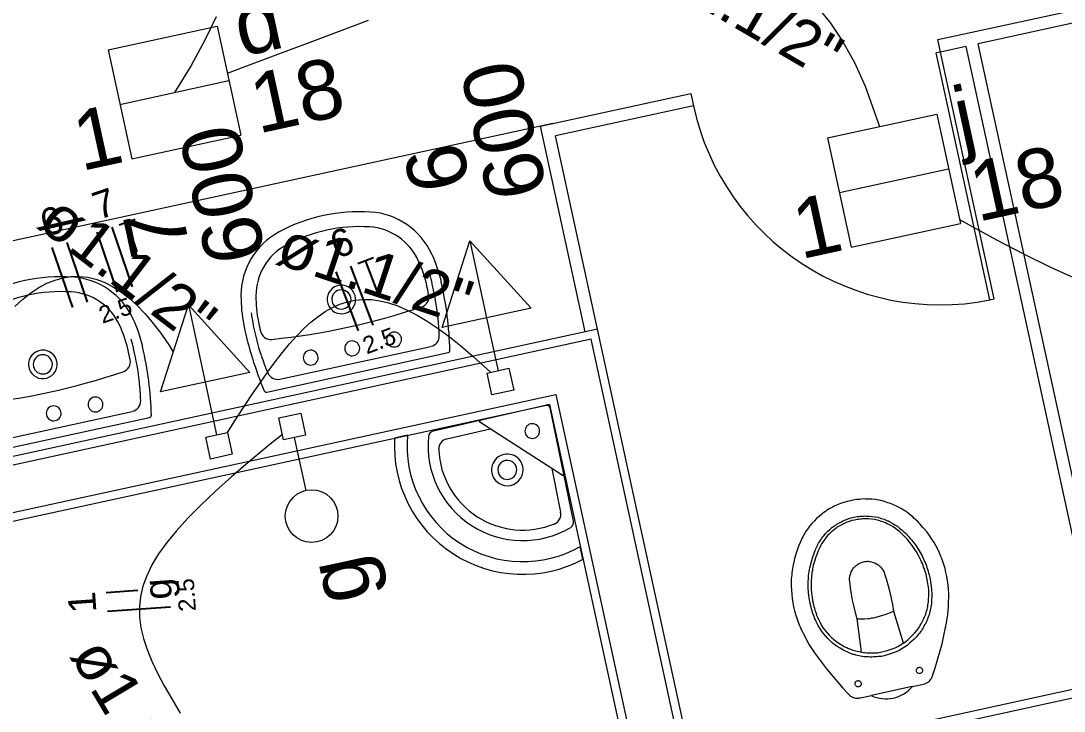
# Model space of a CAD drawing. Header units: millimetres. Extents: x -395 to 1008, y 9 to 692.
# Drawn here: x -34.856 to -32.379, y 51.595 to 53.233 of the extents above; entities that cross this region are included whole.
import ezdxf

# ---------------------------------------------------------------- set-up
doc = ezdxf.new("R2010")
doc.units = ezdxf.units.MM
doc.header["$LTSCALE"] = 0.1
doc.header["$MEASUREMENT"] = 0
for name, color, linetype, lineweight in [('.10 ultra fina', 240, 'Continuous', 5), ('.15', 150, 'Continuous', 15), ('.20', 130, 'Continuous', 5), ('.25', 70, 'Continuous', 5), ('.30', 50, 'Continuous', 5), ('.40 Interno parede', 27, 'Continuous', 5)]:
    doc.layers.add(name, color=color, linetype=linetype, lineweight=lineweight)
doc.styles.add('Arial', font='arial.ttf')

# ---------------------------------------------------------------- blocks, each defined once
blk = doc.blocks.new('eeetet')
at = {"layer": '.10 ultra fina', "color": 240, "lineweight": 5}
for p, q in [((660.5207, 113.2748), (660.9116, 113.3597)), ((660.918, 113.3304), (660.617, 113.265)), ((660.5271, 113.2454), (660.5207, 113.2748)), ((660.5877, 113.2586), (660.5271, 113.2454)), ((660.5877, 113.2586), (660.916, 111.7489)), ((660.9453, 111.7553), (660.617, 113.265)), ((660.5271, 113.2454), (660.5173, 113.2433)), ((660.6447, 112.6575), (660.5173, 113.2433)), ((660.6545, 112.6596), (660.5271, 113.2454)), ((659.5778, 113.0697), (659.9344, 113.1473)), ((659.9344, 113.1473), (659.9408, 113.118)), ((659.9408, 113.118), (659.6134, 113.0468)), ((659.6071, 113.0761), (657.1641, 112.5449)), ((659.684, 112.5811), (659.5778, 113.0697)), ((659.7133, 112.5875), (659.6134, 113.0468)), ((660.6447, 112.6575), (660.6545, 112.6596)), ((659.7133, 112.5875), (657.2215, 112.0457)), ((659.9417, 111.5371), (659.7133, 112.5875)), ((659.698, 112.5637), (657.2453, 112.0304)), ((659.9264, 111.5133), (659.698, 112.5637)), ((658.9588, 112.469), (659.3174, 112.547)), ((658.9275, 112.4386), (659.3584, 112.5323)), ((657.9136, 112.0631), (659.6139, 112.4329)), ((659.6139, 112.4329), (660.0473, 110.4394)), ((657.9374, 112.0479), (659.5986, 112.4091)), ((658.2498, 112.3148), (658.6084, 112.3928)), ((659.5986, 112.4091), (659.3232, 112.3461)), ((659.5986, 112.4091), (660.0236, 110.4547)), ((659.6557, 112.1324), (659.5986, 112.4091)), ((658.2186, 112.2845), (658.6495, 112.3782)), ((659.6289, 112.2417), (659.4338, 112.3671)), ((659.3554, 112.3275), (659.4581, 112.3514)), ((659.262, 112.3359), (659.2312, 112.3292)), ((659.6045, 112.2573), (659.6254, 112.1539)), ((662.9221, 112.1851), (659.9417, 111.5371)), ((660.2748, 112.1677), (660.2717, 112.1655)), ((660.2823, 112.1709), (660.2748, 112.1677)), ((660.2903, 112.1742), (660.2823, 112.1709)), ((660.2979, 112.1768), (660.2903, 112.1742)), ((660.3056, 112.179), (660.2979, 112.1768)), ((660.3134, 112.1807), (660.3056, 112.179)), ((660.3159, 112.1813), (660.3134, 112.1807)), ((660.3198, 112.1821), (660.3159, 112.1813)), ((660.3237, 112.183), (660.3198, 112.1821)), ((660.3277, 112.1833), (660.3237, 112.183)), ((660.3317, 112.1837), (660.3277, 112.1833)), ((660.3357, 112.184), (660.3317, 112.1837)), ((660.3402, 112.1845), (660.3357, 112.184)), ((660.3443, 112.1849), (660.3402, 112.1845)), ((660.3484, 112.1847), (660.3443, 112.1849)), ((660.3566, 112.1845), (660.3484, 112.1847)), ((660.3644, 112.1841), (660.3566, 112.1845)), ((660.3727, 112.1834), (660.3644, 112.1841)), ((660.3807, 112.1821), (660.3727, 112.1834)), ((660.3888, 112.1802), (660.3807, 112.1821)), ((660.3909, 112.1797), (660.3888, 112.1802)), ((660.3948, 112.1785), (660.3909, 112.1797)), ((660.3986, 112.1773), (660.3948, 112.1785)), ((660.4025, 112.176), (660.3986, 112.1773)), ((660.4063, 112.1748), (660.4025, 112.176)), ((660.4102, 112.1736), (660.4063, 112.1748)), ((660.4141, 112.1719), (660.4102, 112.1736)), ((660.4176, 112.1701), (660.4141, 112.1719)), ((660.4215, 112.1684), (660.4176, 112.1701)), ((660.4289, 112.1649), (660.4215, 112.1684)), ((662.9263, 112.1656), (659.9264, 111.5133)), ((660.2391, 112.1436), (660.2331, 112.1382)), ((660.2456, 112.1491), (660.2391, 112.1436)), ((660.2474, 112.1505), (660.2456, 112.1491)), ((660.2505, 112.1527), (660.2474, 112.1505)), ((660.254, 112.155), (660.2505, 112.1527)), ((660.2571, 112.1572), (660.254, 112.155)), ((660.2607, 112.1596), (660.2571, 112.1572)), ((660.2643, 112.1619), (660.2607, 112.1596)), ((660.268, 112.1637), (660.2643, 112.1619)), ((660.2717, 112.1655), (660.268, 112.1637)), ((660.3151, 112.1402), (660.3219, 112.1416)), ((660.3219, 112.1416), (660.3224, 112.1418)), ((660.3224, 112.1418), (660.3263, 112.1426)), ((660.3263, 112.1426), (660.3298, 112.1433)), ((660.3298, 112.1433), (660.3333, 112.1436)), ((660.3333, 112.1436), (660.3368, 112.1439)), ((660.3368, 112.1439), (660.3403, 112.1441)), ((660.3403, 112.1441), (660.3439, 112.1444)), ((660.3439, 112.1444), (660.3474, 112.1446)), ((660.3474, 112.1446), (660.351, 112.1444)), ((660.351, 112.1444), (660.3582, 112.1444)), ((660.3582, 112.1444), (660.3651, 112.1433)), ((660.3651, 112.1433), (660.3724, 112.1424)), ((660.3724, 112.1424), (660.3793, 112.1413)), ((660.3793, 112.1413), (660.3799, 112.1409)), ((660.3799, 112.1409), (660.3832, 112.1401)), ((660.436, 112.1608), (660.4289, 112.1649)), ((660.4425, 112.1566), (660.436, 112.1608)), ((660.4496, 112.152), (660.4425, 112.1566)), ((660.4559, 112.1467), (660.4496, 112.152)), ((660.4615, 112.1423), (660.4559, 112.1467)), ((660.4648, 112.1389), (660.4615, 112.1423)), ((660.2143, 112.1167), (660.2119, 112.1136)), ((660.2166, 112.1203), (660.2143, 112.1167)), ((660.2219, 112.1265), (660.2166, 112.1203)), ((660.2277, 112.1324), (660.2219, 112.1265)), ((660.2331, 112.1382), (660.2277, 112.1324)), ((660.2648, 112.1128), (660.2704, 112.1176)), ((660.2704, 112.1176), (660.2708, 112.1177)), ((660.2708, 112.1177), (660.2735, 112.1198)), ((660.2735, 112.1198), (660.2766, 112.1221)), ((660.2766, 112.1221), (660.2798, 112.1238)), ((660.2821, 112.1176), (660.2795, 112.1155)), ((660.2798, 112.1238), (660.2824, 112.1259)), ((660.2853, 112.1194), (660.2821, 112.1176)), ((660.2824, 112.1259), (660.2856, 112.1276)), ((660.2881, 112.121), (660.2853, 112.1194)), ((660.2856, 112.1276), (660.2888, 112.1293)), ((660.2913, 112.1227), (660.2881, 112.121)), ((660.2888, 112.1293), (660.292, 112.131)), ((660.2945, 112.1244), (660.2913, 112.1227)), ((660.292, 112.131), (660.2952, 112.1328)), ((660.2972, 112.126), (660.2945, 112.1244)), ((660.2952, 112.1328), (660.3018, 112.1352)), ((660.3037, 112.129), (660.2972, 112.126)), ((660.3018, 112.1352), (660.3085, 112.1377)), ((660.3103, 112.1314), (660.3037, 112.129)), ((660.3085, 112.1377), (660.3151, 112.1402)), ((660.3171, 112.1334), (660.3103, 112.1314)), ((660.3234, 112.1348), (660.3171, 112.1334)), ((660.3293, 112.1361), (660.3234, 112.1348)), ((660.3328, 112.1363), (660.3293, 112.1361)), ((660.3362, 112.1371), (660.3328, 112.1363)), ((660.3398, 112.1373), (660.3362, 112.1371)), ((660.3433, 112.1376), (660.3398, 112.1373)), ((660.3468, 112.1378), (660.3433, 112.1376)), ((660.35, 112.1375), (660.3468, 112.1378)), ((660.3571, 112.1375), (660.35, 112.1375)), ((660.3639, 112.137), (660.3571, 112.1375)), ((660.3708, 112.1359), (660.3639, 112.137)), ((660.3778, 112.1343), (660.3708, 112.1359)), ((660.3832, 112.133), (660.3778, 112.1343)), ((660.3832, 112.1401), (660.3865, 112.1388)), ((660.3865, 112.1316), (660.3832, 112.133)), ((660.3865, 112.1388), (660.3903, 112.1381)), ((660.3898, 112.1308), (660.3865, 112.1316)), ((660.3931, 112.1295), (660.3898, 112.1308)), ((660.3903, 112.1381), (660.3936, 112.1368)), ((660.3965, 112.1282), (660.3931, 112.1295)), ((660.3936, 112.1368), (660.397, 112.1354)), ((660.3994, 112.1268), (660.3965, 112.1282)), ((660.397, 112.1354), (660.3998, 112.134)), ((660.4027, 112.1254), (660.3994, 112.1268)), ((660.3998, 112.134), (660.4032, 112.1327)), ((660.4091, 112.1222), (660.4027, 112.1254)), ((660.4032, 112.1327), (660.4067, 112.1309)), ((660.4067, 112.1309), (660.413, 112.1277)), ((660.415, 112.1184), (660.4091, 112.1222)), ((660.413, 112.1277), (660.4189, 112.1238)), ((660.4205, 112.1145), (660.415, 112.1184)), ((660.4189, 112.1238), (660.4249, 112.12)), ((660.4249, 112.12), (660.4304, 112.1156)), ((660.4686, 112.1357), (660.4648, 112.1389)), ((660.4724, 112.1319), (660.4686, 112.1357)), ((660.4757, 112.1285), (660.4724, 112.1319)), ((660.4791, 112.1247), (660.4757, 112.1285)), ((660.4824, 112.1213), (660.4791, 112.1247)), ((660.4858, 112.1174), (660.4824, 112.1213)), ((660.4892, 112.1136), (660.4858, 112.1174)), ((660.1991, 112.0924), (660.1984, 112.0907)), ((660.2013, 112.0965), (660.1991, 112.0924)), ((660.2031, 112.0999), (660.2013, 112.0965)), ((660.2054, 112.1035), (660.2031, 112.0999)), ((660.2072, 112.107), (660.2054, 112.1035)), ((660.2096, 112.1101), (660.2072, 112.107)), ((660.2119, 112.1136), (660.2096, 112.1101)), ((660.2439, 112.0889), (660.2458, 112.0918)), ((660.2458, 112.0918), (660.2477, 112.0948)), ((660.2477, 112.0948), (660.2502, 112.0974)), ((660.2502, 112.0974), (660.2546, 112.103)), ((660.2549, 112.0923), (660.2529, 112.0898)), ((660.2546, 112.103), (660.2596, 112.1081)), ((660.2593, 112.0978), (660.2549, 112.0923)), ((660.2643, 112.103), (660.2593, 112.0978)), ((660.2596, 112.1081), (660.2648, 112.1128)), ((660.2694, 112.1077), (660.2643, 112.103)), ((660.2747, 112.1119), (660.2694, 112.1077)), ((660.2795, 112.1155), (660.2747, 112.1119)), ((660.426, 112.11), (660.4205, 112.1145)), ((660.4297, 112.1073), (660.426, 112.11)), ((660.4329, 112.1044), (660.4297, 112.1073)), ((660.4304, 112.1156), (660.4329, 112.1136)), ((660.4329, 112.1136), (660.4361, 112.1107)), ((660.4361, 112.1015), (660.4329, 112.1044)), ((660.4361, 112.1107), (660.4393, 112.1078)), ((660.4394, 112.0981), (660.4361, 112.1015)), ((660.4393, 112.1078), (660.4431, 112.1045)), ((660.4426, 112.0952), (660.4394, 112.0981)), ((660.4458, 112.0918), (660.4426, 112.0952)), ((660.4431, 112.1045), (660.4464, 112.1012)), ((660.4487, 112.0884), (660.4458, 112.0918)), ((660.4464, 112.1012), (660.4491, 112.0982)), ((660.4491, 112.0982), (660.4524, 112.0948)), ((660.4524, 112.0948), (660.4557, 112.0914)), ((660.4557, 112.0914), (660.4585, 112.0879)), ((660.4954, 112.1062), (660.4892, 112.1136)), ((660.5014, 112.0978), (660.4954, 112.1062)), ((660.5067, 112.0897), (660.5014, 112.0978)), ((659.6785, 112.0416), (659.6718, 112.0724)), ((660.1901, 112.0726), (660.187, 112.0632)), ((660.1943, 112.0817), (660.1901, 112.0726)), ((660.1984, 112.0907), (660.1943, 112.0817)), ((660.2306, 112.065), (660.2345, 112.073)), ((660.2345, 112.073), (660.2349, 112.0736)), ((660.2349, 112.0736), (660.2363, 112.0765)), ((660.2363, 112.0765), (660.2381, 112.0799)), ((660.2409, 112.0698), (660.237, 112.0618)), ((660.2381, 112.0799), (660.24, 112.0829)), ((660.24, 112.0829), (660.242, 112.0859)), ((660.2432, 112.0754), (660.2409, 112.0698)), ((660.242, 112.0859), (660.2439, 112.0889)), ((660.2451, 112.0784), (660.2432, 112.0754)), ((660.247, 112.0814), (660.2451, 112.0784)), ((660.2489, 112.0843), (660.247, 112.0814)), ((660.251, 112.0868), (660.2489, 112.0843)), ((660.2529, 112.0898), (660.251, 112.0868)), ((660.4547, 112.0815), (660.4487, 112.0884)), ((660.4599, 112.0744), (660.4547, 112.0815)), ((660.4585, 112.0879), (660.4641, 112.081)), ((660.465, 112.0673), (660.4599, 112.0744)), ((660.4641, 112.081), (660.4693, 112.0734)), ((660.4702, 112.0598), (660.465, 112.0673)), ((660.4693, 112.0734), (660.4745, 112.0658)), ((660.5121, 112.0812), (660.5067, 112.0897)), ((660.5171, 112.0725), (660.5121, 112.0812)), ((660.5215, 112.0638), (660.5171, 112.0725)), ((660.181, 112.044), (660.1789, 112.0348)), ((660.1839, 112.0538), (660.181, 112.044)), ((660.187, 112.0632), (660.1839, 112.0538)), ((660.2215, 112.039), (660.2242, 112.0477)), ((660.2242, 112.0477), (660.2273, 112.0566)), ((660.2273, 112.0566), (660.2306, 112.065)), ((660.2304, 112.045), (660.2281, 112.0368)), ((660.2337, 112.0534), (660.2304, 112.045)), ((660.237, 112.0618), (660.2337, 112.0534)), ((660.4745, 112.052), (660.4702, 112.0598)), ((660.4745, 112.0658), (660.4793, 112.0582)), ((660.4787, 112.0442), (660.4745, 112.052)), ((660.4806, 112.04), (660.4787, 112.0442)), ((660.4793, 112.0582), (660.4836, 112.0499)), ((660.4836, 112.0499), (660.4874, 112.042)), ((660.4874, 112.042), (660.4885, 112.0392)), ((660.5255, 112.0549), (660.5215, 112.0638)), ((660.5285, 112.0484), (660.5255, 112.0549)), ((660.5305, 112.0437), (660.5285, 112.0484)), ((660.5321, 112.0389), (660.5305, 112.0437)), ((660.176, 112.0199), (660.1755, 112.0151)), ((660.177, 112.0247), (660.176, 112.0199)), ((660.1789, 112.0348), (660.177, 112.0247)), ((660.216, 112.0168), (660.217, 112.0216)), ((660.217, 112.0216), (660.2193, 112.0303)), ((660.2193, 112.0303), (660.2215, 112.039)), ((660.2238, 112.019), (660.2231, 112.0148)), ((660.2254, 112.028), (660.2238, 112.019)), ((660.2281, 112.0368), (660.2254, 112.028)), ((660.3176, 112.0158), (660.3195, 112.0188)), ((660.3195, 112.0188), (660.321, 112.0212)), ((660.321, 112.0212), (660.3223, 112.0225)), ((660.3223, 112.0225), (660.324, 112.0239)), ((660.324, 112.0239), (660.3251, 112.0257)), ((660.3251, 112.0257), (660.3269, 112.0271)), ((660.3269, 112.0271), (660.3287, 112.028)), ((660.3287, 112.028), (660.33, 112.0293)), ((660.33, 112.0293), (660.3336, 112.0316)), ((660.3336, 112.0316), (660.3373, 112.0334)), ((660.3373, 112.0334), (660.3411, 112.0348)), ((660.3411, 112.0348), (660.345, 112.0356)), ((660.345, 112.0356), (660.3474, 112.0362)), ((660.3474, 112.0362), (660.3499, 112.0367)), ((660.3499, 112.0367), (660.3519, 112.0366)), ((660.3519, 112.0366), (660.3539, 112.037)), ((660.3539, 112.037), (660.356, 112.037)), ((660.356, 112.037), (660.3581, 112.0364)), ((660.3581, 112.0364), (660.3602, 112.0364)), ((660.3602, 112.0364), (660.3639, 112.0356)), ((660.3639, 112.0356), (660.3678, 112.0344)), ((660.3678, 112.0344), (660.3716, 112.0332)), ((660.3716, 112.0332), (660.3752, 112.0309)), ((660.3752, 112.0309), (660.3774, 112.0299)), ((660.3774, 112.0299), (660.3792, 112.0287)), ((660.3792, 112.0287), (660.381, 112.0276)), ((660.381, 112.0276), (660.3824, 112.0259)), ((660.3824, 112.0259), (660.3837, 112.0246)), ((660.3837, 112.0246), (660.3855, 112.0235)), ((660.3855, 112.0235), (660.3869, 112.0217)), ((660.3869, 112.0217), (660.3892, 112.0181)), ((660.3892, 112.0181), (660.3914, 112.015)), ((660.4826, 112.0359), (660.4806, 112.04)), ((660.4845, 112.0317), (660.4826, 112.0359)), ((660.486, 112.0274), (660.4845, 112.0317)), ((660.4874, 112.0231), (660.486, 112.0274)), ((660.4893, 112.0189), (660.4874, 112.0231)), ((660.4885, 112.0392), (660.4904, 112.035)), ((660.4902, 112.015), (660.4893, 112.0189)), ((660.4904, 112.035), (660.4924, 112.0308)), ((660.4924, 112.0308), (660.4938, 112.0265)), ((660.4938, 112.0265), (660.4953, 112.0222)), ((660.4953, 112.0222), (660.4967, 112.018)), ((660.4967, 112.018), (660.4982, 112.0137)), ((660.5336, 112.0342), (660.5321, 112.0389)), ((660.5352, 112.0294), (660.5336, 112.0342)), ((660.5367, 112.0246), (660.5352, 112.0294)), ((660.5383, 112.0198), (660.5367, 112.0246)), ((660.5393, 112.0149), (660.5383, 112.0198)), ((660.1737, 111.9999), (660.1732, 111.9952)), ((660.1732, 111.9952), (660.1732, 111.9901)), ((660.1741, 112.0051), (660.1737, 111.9999)), ((660.1746, 112.0098), (660.1741, 112.0051)), ((660.1755, 112.0151), (660.1746, 112.0098)), ((660.2133, 111.9896), (660.2138, 111.9943)), ((660.2138, 111.9989), (660.2143, 112.0036)), ((660.2138, 111.9943), (660.2138, 111.9989)), ((660.2143, 112.0036), (660.2149, 112.0079)), ((660.2149, 112.0079), (660.2154, 112.0126)), ((660.2154, 112.0126), (660.216, 112.0168)), ((660.2209, 111.9969), (660.2203, 111.9926)), ((660.2203, 111.9926), (660.2203, 111.988)), ((660.2215, 112.0057), (660.2209, 112.0015)), ((660.2209, 112.0015), (660.2209, 111.9969)), ((660.222, 112.0104), (660.2215, 112.0057)), ((660.2231, 112.0148), (660.222, 112.0104)), ((660.3115, 111.992), (660.3116, 111.9941)), ((660.3116, 111.9961), (660.3117, 111.9982)), ((660.3116, 111.9941), (660.3116, 111.9961)), ((660.3117, 111.9982), (660.3122, 112.0004)), ((660.3122, 112.0004), (660.3124, 112.0019)), ((660.3124, 112.0019), (660.313, 112.0041)), ((660.313, 112.0041), (660.3142, 112.0079)), ((660.3142, 112.0079), (660.3154, 112.0118)), ((660.3154, 112.0118), (660.3176, 112.0158)), ((660.3914, 112.015), (660.3933, 112.0113)), ((660.3933, 112.0113), (660.3946, 112.0075)), ((660.3946, 112.0075), (660.3988, 111.9931)), ((660.3988, 111.9931), (660.4029, 111.9786)), ((660.4931, 112.0064), (660.4902, 112.015)), ((660.495, 111.9976), (660.4931, 112.0064)), ((660.4969, 111.9888), (660.495, 111.9976)), ((660.4982, 112.0137), (660.4992, 112.0088)), ((660.4992, 112.0088), (660.5007, 112.0045)), ((660.5007, 112.0045), (660.5026, 111.9957)), ((660.5026, 111.9957), (660.504, 111.9868)), ((660.5404, 112.0101), (660.5393, 112.0149)), ((660.5424, 112.0008), (660.5404, 112.0101)), ((660.544, 111.9909), (660.5424, 112.0008)), ((660.1732, 111.9901), (660.1727, 111.9854)), ((660.1727, 111.9854), (660.1728, 111.9782)), ((660.1728, 111.9782), (660.1734, 111.9681)), ((660.1734, 111.9681), (660.1741, 111.958)), ((660.2132, 111.985), (660.2133, 111.9896)), ((660.2133, 111.9824), (660.2132, 111.985)), ((660.2132, 111.9732), (660.2133, 111.9824)), ((660.2137, 111.9641), (660.2132, 111.9732)), ((660.2203, 111.988), (660.2202, 111.9788)), ((660.2202, 111.9788), (660.2206, 111.9702)), ((660.2206, 111.9702), (660.221, 111.9611)), ((660.312, 111.9896), (660.3115, 111.992)), ((660.3139, 111.9741), (660.312, 111.9896)), ((660.3162, 111.9587), (660.3139, 111.9741)), ((660.4029, 111.9786), (660.4067, 111.9636)), ((660.4983, 111.9799), (660.4969, 111.9888)), ((660.4993, 111.9709), (660.4983, 111.9799)), ((660.4996, 111.9623), (660.4993, 111.9709)), ((660.504, 111.9868), (660.5054, 111.9779)), ((660.5054, 111.9779), (660.5064, 111.9689)), ((660.5064, 111.9689), (660.5068, 111.9598)), ((660.5457, 111.981), (660.544, 111.9909)), ((660.5463, 111.9709), (660.5457, 111.981)), ((660.5469, 111.9613), (660.5463, 111.9709)), ((660.1741, 111.958), (660.1751, 111.9485)), ((660.1751, 111.9485), (660.1767, 111.9387)), ((660.2146, 111.9551), (660.2137, 111.9641)), ((660.2162, 111.9457), (660.2146, 111.9551)), ((660.2181, 111.9369), (660.2162, 111.9457)), ((660.221, 111.9611), (660.2224, 111.9522)), ((660.2224, 111.9522), (660.2238, 111.9433)), ((660.2238, 111.9433), (660.2258, 111.9345)), ((660.3188, 111.9445), (660.3162, 111.9587)), ((660.3221, 111.9293), (660.3188, 111.9445)), ((660.4067, 111.9636), (660.4104, 111.949)), ((660.4104, 111.949), (660.4131, 111.9343)), ((660.4987, 111.9406), (660.4989, 111.9442)), ((660.4989, 111.9442), (660.4992, 111.9479)), ((660.4992, 111.9479), (660.4994, 111.9515)), ((660.4994, 111.9515), (660.4996, 111.9551)), ((660.4996, 111.9551), (660.4996, 111.9623)), ((660.5062, 111.9438), (660.5061, 111.9397)), ((660.5064, 111.9474), (660.5062, 111.9438)), ((660.5068, 111.9506), (660.5064, 111.9474)), ((660.5068, 111.9598), (660.5068, 111.9506)), ((660.5466, 111.9413), (660.5471, 111.9511)), ((660.5471, 111.9511), (660.5469, 111.9613)), ((660.1767, 111.9387), (660.1784, 111.9288)), ((660.1784, 111.9288), (660.181, 111.9191)), ((660.181, 111.9191), (660.1836, 111.9095)), ((660.22, 111.9281), (660.2181, 111.9369)), ((660.2214, 111.9238), (660.22, 111.9281)), ((660.2224, 111.9194), (660.2214, 111.9238)), ((660.2238, 111.9151), (660.2224, 111.9194)), ((660.2258, 111.9345), (660.2267, 111.9301)), ((660.2267, 111.9301), (660.2282, 111.9258)), ((660.2282, 111.9258), (660.2291, 111.9214)), ((660.2291, 111.9214), (660.2305, 111.9176)), ((660.3258, 111.9143), (660.3221, 111.9293)), ((660.4103, 111.9163), (660.414, 111.9181)), ((660.4131, 111.9343), (660.4159, 111.919)), ((660.414, 111.9181), (660.4159, 111.919)), ((660.4159, 111.919), (660.4384, 111.8436)), ((660.4934, 111.9154), (660.4942, 111.9187)), ((660.4942, 111.9187), (660.4955, 111.9225)), ((660.4955, 111.9225), (660.4963, 111.9258)), ((660.4963, 111.9258), (660.497, 111.9295)), ((660.497, 111.9295), (660.4977, 111.9332)), ((660.4977, 111.9332), (660.498, 111.9369)), ((660.498, 111.9369), (660.4987, 111.9406)), ((660.5029, 111.9211), (660.5022, 111.9173)), ((660.5037, 111.9248), (660.5029, 111.9211)), ((660.5044, 111.9285), (660.5037, 111.9248)), ((660.5051, 111.9323), (660.5044, 111.9285)), ((660.5058, 111.936), (660.5051, 111.9323)), ((660.5061, 111.9397), (660.5058, 111.936)), ((660.5447, 111.9102), (660.5458, 111.9217)), ((660.5458, 111.9217), (660.5461, 111.9274)), ((660.5461, 111.9274), (660.5464, 111.9331)), ((660.5464, 111.9331), (660.5466, 111.9413)), ((660.1836, 111.9095), (660.1852, 111.9047)), ((660.1852, 111.9047), (660.1867, 111.8999)), ((660.1867, 111.8999), (660.1883, 111.8951)), ((660.1883, 111.8951), (660.1902, 111.8909)), ((660.2253, 111.9108), (660.2238, 111.9151)), ((660.2272, 111.9067), (660.2253, 111.9108)), ((660.2286, 111.9024), (660.2272, 111.9067)), ((660.2306, 111.8982), (660.2286, 111.9024)), ((660.2305, 111.9176), (660.2319, 111.9133)), ((660.2325, 111.894), (660.2306, 111.8982)), ((660.2319, 111.9133), (660.2333, 111.909)), ((660.2336, 111.8912), (660.2325, 111.894)), ((660.2333, 111.909), (660.2353, 111.9048)), ((660.2353, 111.9048), (660.2383, 111.8978)), ((660.2383, 111.8978), (660.2418, 111.8914)), ((660.3294, 111.9002), (660.3258, 111.9143)), ((660.3294, 111.9002), (660.3381, 111.9001)), ((660.3402, 111.8222), (660.3294, 111.9002)), ((660.3381, 111.9001), (660.3468, 111.9004)), ((660.3468, 111.9004), (660.3553, 111.9012)), ((660.3553, 111.9012), (660.3593, 111.9016)), ((660.3593, 111.9016), (660.3637, 111.9026)), ((660.3637, 111.9026), (660.3677, 111.9029)), ((660.3677, 111.9029), (660.3721, 111.9039)), ((660.3721, 111.9039), (660.3736, 111.9042)), ((660.3736, 111.9042), (660.3823, 111.9066)), ((660.3823, 111.9066), (660.3905, 111.9089)), ((660.3905, 111.9089), (660.3985, 111.9117)), ((660.3985, 111.9117), (660.4024, 111.913)), ((660.4024, 111.913), (660.4065, 111.9149)), ((660.4065, 111.9149), (660.4103, 111.9163)), ((660.4832, 111.8917), (660.4846, 111.8946)), ((660.4846, 111.8946), (660.4865, 111.898)), ((660.4865, 111.898), (660.4878, 111.9014)), ((660.4878, 111.9014), (660.4896, 111.9049)), ((660.4896, 111.9049), (660.4909, 111.9082)), ((660.4909, 111.9082), (660.4922, 111.9116)), ((660.4922, 111.9116), (660.4934, 111.9154)), ((660.4946, 111.8957), (660.4933, 111.8924)), ((660.4963, 111.8997), (660.4946, 111.8957)), ((660.4976, 111.903), (660.4963, 111.8997)), ((660.499, 111.9064), (660.4976, 111.903)), ((660.5002, 111.9102), (660.499, 111.9064)), ((660.5009, 111.914), (660.5002, 111.9102)), ((660.5022, 111.9173), (660.5009, 111.914)), ((660.5417, 111.8911), (660.5434, 111.9022)), ((660.5434, 111.9022), (660.5447, 111.9102)), ((660.1902, 111.8909), (660.1917, 111.8862)), ((660.1917, 111.8862), (660.1938, 111.8815)), ((660.1938, 111.8815), (660.1958, 111.8768)), ((660.1958, 111.8768), (660.1983, 111.8727)), ((660.1983, 111.8727), (660.2012, 111.8662)), ((660.2372, 111.8843), (660.2336, 111.8912)), ((660.2411, 111.878), (660.2372, 111.8843)), ((660.245, 111.8716), (660.2411, 111.878)), ((660.2418, 111.8914), (660.2452, 111.885)), ((660.2495, 111.8654), (660.245, 111.8716)), ((660.2452, 111.885), (660.2491, 111.8787)), ((660.2491, 111.8787), (660.2535, 111.873)), ((660.2535, 111.873), (660.2584, 111.8669)), ((660.4661, 111.867), (660.471, 111.8727)), ((660.471, 111.8727), (660.4734, 111.8758)), ((660.4734, 111.8758), (660.4753, 111.8787)), ((660.4753, 111.8787), (660.4772, 111.8817)), ((660.4772, 111.8817), (660.4795, 111.8853)), ((660.4799, 111.8695), (660.4775, 111.8664)), ((660.4795, 111.8853), (660.4814, 111.8882)), ((660.4822, 111.8731), (660.4799, 111.8695)), ((660.4814, 111.8882), (660.4832, 111.8917)), ((660.4841, 111.876), (660.4822, 111.8731)), ((660.486, 111.879), (660.4841, 111.876)), ((660.4878, 111.8825), (660.486, 111.879)), ((660.4896, 111.8859), (660.4878, 111.8825)), ((660.4915, 111.8889), (660.4896, 111.8859)), ((660.4933, 111.8924), (660.4915, 111.8889)), ((660.5355, 111.8606), (660.5395, 111.8799)), ((660.539, 111.8798), (660.5395, 111.8799)), ((660.5396, 111.8794), (660.539, 111.8798)), ((660.5395, 111.8799), (660.5394, 111.8804)), ((660.5394, 111.8804), (660.54, 111.88)), ((660.5395, 111.8799), (660.5417, 111.8911)), ((660.5401, 111.8795), (660.5396, 111.8794)), ((660.54, 111.88), (660.5401, 111.8795)), ((660.2012, 111.8662), (660.2065, 111.8561)), ((660.2065, 111.8561), (660.2117, 111.846)), ((660.2117, 111.846), (660.2159, 111.8387)), ((660.2543, 111.8598), (660.2495, 111.8654)), ((660.2591, 111.8542), (660.2543, 111.8598)), ((660.2584, 111.8669), (660.2631, 111.8617)), ((660.2644, 111.8487), (660.2591, 111.8542)), ((660.2631, 111.8617), (660.2684, 111.8562)), ((660.27, 111.8438), (660.2644, 111.8487)), ((660.2684, 111.8562), (660.2739, 111.8518)), ((660.2762, 111.839), (660.27, 111.8438)), ((660.2739, 111.8518), (660.2801, 111.847)), ((660.2801, 111.847), (660.2861, 111.8427)), ((660.4386, 111.8426), (660.4448, 111.847)), ((660.4448, 111.847), (660.4506, 111.8513)), ((660.4506, 111.8513), (660.4561, 111.8566)), ((660.4596, 111.8472), (660.454, 111.8424)), ((660.4561, 111.8566), (660.4611, 111.8618)), ((660.4651, 111.8525), (660.4596, 111.8472)), ((660.4611, 111.8618), (660.4661, 111.867)), ((660.4707, 111.8578), (660.4651, 111.8525)), ((660.4755, 111.8639), (660.4707, 111.8578)), ((660.4775, 111.8664), (660.4755, 111.8639)), ((660.531, 111.8412), (660.5355, 111.8606)), ((660.2159, 111.8387), (660.2215, 111.8292)), ((660.2215, 111.8292), (660.2282, 111.8199)), ((660.2282, 111.8199), (660.2327, 111.8132)), ((660.2822, 111.8347), (660.2762, 111.839)), ((660.2888, 111.8305), (660.2822, 111.8347)), ((660.2861, 111.8427), (660.2921, 111.8389)), ((660.2952, 111.8268), (660.2888, 111.8305)), ((660.2921, 111.8389), (660.2985, 111.8352)), ((660.302, 111.8237), (660.2952, 111.8268)), ((660.2985, 111.8352), (660.302, 111.8334)), ((660.302, 111.8334), (660.3053, 111.8321)), ((660.3055, 111.8219), (660.302, 111.8237)), ((660.3053, 111.8321), (660.3088, 111.8302)), ((660.3089, 111.8205), (660.3055, 111.8219)), ((660.3088, 111.8302), (660.3122, 111.8289)), ((660.3123, 111.8187), (660.3089, 111.8205)), ((660.3122, 111.8289), (660.3155, 111.8276)), ((660.3155, 111.8276), (660.3189, 111.8263)), ((660.3189, 111.8263), (660.3226, 111.8256)), ((660.3226, 111.8256), (660.326, 111.8243)), ((660.326, 111.8243), (660.3297, 111.8235)), ((660.3297, 111.8235), (660.3334, 111.8228)), ((660.3334, 111.8228), (660.3367, 111.822)), ((660.3367, 111.822), (660.3404, 111.8213)), ((660.3404, 111.8213), (660.3442, 111.8205)), ((660.3442, 111.8205), (660.3478, 111.8203)), ((660.3478, 111.8203), (660.3514, 111.8201)), ((660.3514, 111.8201), (660.3551, 111.8198)), ((660.3551, 111.8198), (660.3592, 111.8197)), ((660.3592, 111.8197), (660.3628, 111.8195)), ((660.3628, 111.8195), (660.3663, 111.8197)), ((660.3663, 111.8197), (660.37, 111.8195)), ((660.37, 111.8195), (660.374, 111.8199)), ((660.374, 111.8199), (660.3775, 111.8201)), ((660.3775, 111.8201), (660.3809, 111.8209)), ((660.3809, 111.8209), (660.385, 111.8212)), ((660.385, 111.8212), (660.3913, 111.8226)), ((660.3913, 111.8226), (660.3986, 111.8242)), ((660.3986, 111.8242), (660.4058, 111.8268)), ((660.4058, 111.8268), (660.4129, 111.8293)), ((660.415, 111.8196), (660.4084, 111.8171)), ((660.4129, 111.8293), (660.4195, 111.8318)), ((660.4221, 111.8221), (660.415, 111.8196)), ((660.4195, 111.8318), (660.4259, 111.8352)), ((660.429, 111.8257), (660.4221, 111.8221)), ((660.4259, 111.8352), (660.4323, 111.8387)), ((660.4354, 111.8291), (660.429, 111.8257)), ((660.4323, 111.8387), (660.4386, 111.8426)), ((660.4422, 111.8332), (660.4354, 111.8291)), ((660.4479, 111.8375), (660.4422, 111.8332)), ((660.454, 111.8424), (660.4479, 111.8375)), ((660.5204, 111.8031), (660.526, 111.8222)), ((660.526, 111.8222), (660.531, 111.8412)), ((660.2327, 111.8132), (660.2448, 111.7974)), ((660.2448, 111.7974), (660.2569, 111.7816)), ((660.3162, 111.8175), (660.3123, 111.8187)), ((660.3195, 111.8162), (660.3162, 111.8175)), ((660.3233, 111.8155), (660.3195, 111.8162)), ((660.3266, 111.8142), (660.3233, 111.8155)), ((660.3304, 111.8134), (660.3266, 111.8142)), ((660.3341, 111.8127), (660.3304, 111.8134)), ((660.3378, 111.812), (660.3341, 111.8127)), ((660.3416, 111.8113), (660.3378, 111.812)), ((660.3453, 111.8106), (660.3416, 111.8113)), ((660.349, 111.8103), (660.3453, 111.8106)), ((660.3531, 111.8102), (660.349, 111.8103)), ((660.3567, 111.81), (660.3531, 111.8102)), ((660.3603, 111.8097), (660.3567, 111.81)), ((660.364, 111.8095), (660.3603, 111.8097)), ((660.368, 111.8099), (660.364, 111.8095)), ((660.3715, 111.8101), (660.368, 111.8099)), ((660.3756, 111.81), (660.3715, 111.8101)), ((660.3791, 111.8107), (660.3756, 111.81)), ((660.3831, 111.8111), (660.3791, 111.8107)), ((660.3871, 111.8114), (660.3831, 111.8111)), ((660.3905, 111.8122), (660.3871, 111.8114)), ((660.3934, 111.8128), (660.3905, 111.8122)), ((660.4011, 111.815), (660.3934, 111.8128)), ((660.4084, 111.8171), (660.4011, 111.815)), ((660.5148, 111.784), (660.5204, 111.8031)), ((660.2569, 111.7816), (660.2695, 111.7664)), ((660.4699, 111.7788), (660.4703, 111.7794)), ((660.4701, 111.7778), (660.4699, 111.7788)), ((660.4704, 111.7764), (660.4701, 111.7778)), ((660.4703, 111.7794), (660.4706, 111.7805)), ((660.4708, 111.7749), (660.4704, 111.7764)), ((660.4706, 111.7805), (660.471, 111.7811)), ((660.4716, 111.7735), (660.4708, 111.7749)), ((660.471, 111.7811), (660.4712, 111.7822)), ((660.4712, 111.7822), (660.4716, 111.7828)), ((660.4716, 111.7828), (660.4729, 111.784)), ((660.4729, 111.7723), (660.4716, 111.7735)), ((660.4729, 111.784), (660.4742, 111.7849)), ((660.4735, 111.7719), (660.4729, 111.7723)), ((660.4746, 111.7711), (660.4735, 111.7719)), ((660.4742, 111.7849), (660.4762, 111.7853)), ((660.4751, 111.7712), (660.4746, 111.7711)), ((660.4762, 111.771), (660.4751, 111.7712)), ((660.4762, 111.7853), (660.4772, 111.7855)), ((660.4768, 111.7706), (660.4762, 111.771)), ((660.4778, 111.7708), (660.4768, 111.7706)), ((660.4772, 111.7855), (660.4781, 111.7857)), ((660.4794, 111.7706), (660.4778, 111.7708)), ((660.4781, 111.7857), (660.4792, 111.7854)), ((660.4792, 111.7854), (660.4798, 111.785)), ((660.4807, 111.7714), (660.4794, 111.7706)), ((660.4798, 111.785), (660.4809, 111.7848)), ((660.4821, 111.7722), (660.4807, 111.7714)), ((660.4809, 111.7848), (660.4815, 111.7844)), ((660.4815, 111.7844), (660.4821, 111.784)), ((660.4821, 111.784), (660.4834, 111.7828)), ((660.4833, 111.7735), (660.4821, 111.7722)), ((660.4837, 111.7741), (660.4833, 111.7735)), ((660.4834, 111.7828), (660.4842, 111.7814)), ((660.4841, 111.7747), (660.4837, 111.7741)), ((660.4844, 111.7758), (660.4841, 111.7747)), ((660.4842, 111.7814), (660.4851, 111.7795)), ((660.4848, 111.7764), (660.4844, 111.7758)), ((660.4851, 111.7795), (660.4848, 111.7785)), ((660.4848, 111.7785), (660.485, 111.7775)), ((660.485, 111.7775), (660.4848, 111.7764)), ((660.5087, 111.7652), (660.5148, 111.784)), ((660.2695, 111.7664), (660.2826, 111.7509)), ((660.2826, 111.7509), (660.2955, 111.7363)), ((660.3243, 111.7471), (660.3247, 111.7477)), ((660.3245, 111.7462), (660.3243, 111.7471)), ((660.3244, 111.7446), (660.3245, 111.7462)), ((660.3252, 111.7432), (660.3244, 111.7446)), ((660.3245, 111.7487), (660.3249, 111.7493)), ((660.3247, 111.7477), (660.3245, 111.7487)), ((660.3249, 111.7493), (660.3251, 111.7504)), ((660.3251, 111.7504), (660.326, 111.7511)), ((660.326, 111.7511), (660.3273, 111.7524)), ((660.3273, 111.7524), (660.3286, 111.7532)), ((660.3286, 111.7532), (660.3301, 111.7535)), ((660.3301, 111.7535), (660.3316, 111.7538)), ((660.3316, 111.7538), (660.3325, 111.754)), ((660.3325, 111.754), (660.3331, 111.7537)), ((660.3331, 111.7537), (660.3342, 111.7534)), ((660.3342, 111.7534), (660.3348, 111.753)), ((660.3348, 111.753), (660.3359, 111.7527)), ((660.3359, 111.7527), (660.3365, 111.7523)), ((660.3365, 111.7523), (660.3378, 111.7511)), ((660.3378, 111.7511), (660.3386, 111.7497)), ((660.3386, 111.7497), (660.339, 111.7478)), ((660.3392, 111.7447), (660.3388, 111.7441)), ((660.3392, 111.7468), (660.3389, 111.7457)), ((660.3389, 111.7457), (660.3392, 111.7447)), ((660.339, 111.7478), (660.3392, 111.7468)), ((660.4605, 111.7399), (660.4868, 111.7456)), ((660.4868, 111.7456), (660.4903, 111.7464)), ((660.4903, 111.7464), (660.4931, 111.7475)), ((660.4931, 111.7475), (660.4949, 111.7484)), ((660.4949, 111.7484), (660.4963, 111.7492)), ((660.4963, 111.7492), (660.4977, 111.75)), ((660.4977, 111.75), (660.4989, 111.7513)), ((660.4989, 111.7513), (660.5003, 111.7521)), ((660.5003, 111.7521), (660.5028, 111.7547)), ((660.5028, 111.7547), (660.5048, 111.7572)), ((660.5048, 111.7572), (660.5059, 111.759)), ((660.5059, 111.759), (660.5067, 111.7602)), ((660.5067, 111.7602), (660.5074, 111.7619)), ((660.5074, 111.7619), (660.508, 111.7636)), ((660.508, 111.7636), (660.5087, 111.7652)), ((660.2955, 111.7363), (660.3088, 111.7218)), ((660.3088, 111.7218), (660.3114, 111.7193)), ((660.326, 111.7419), (660.3252, 111.7432)), ((660.3273, 111.7406), (660.326, 111.7419)), ((660.3279, 111.7402), (660.3273, 111.7406)), ((660.3286, 111.7394), (660.3279, 111.7402)), ((660.3295, 111.7396), (660.3286, 111.7394)), ((660.3301, 111.7392), (660.3295, 111.7396)), ((660.3312, 111.7389), (660.3301, 111.7392)), ((660.3317, 111.739), (660.3312, 111.7389)), ((660.3333, 111.7389), (660.3317, 111.739)), ((660.3351, 111.7398), (660.3333, 111.7389)), ((660.3365, 111.7406), (660.3351, 111.7398)), ((660.3377, 111.7419), (660.3365, 111.7406)), ((660.3381, 111.7425), (660.3377, 111.7419)), ((660.3385, 111.7431), (660.3381, 111.7425)), ((660.3388, 111.7441), (660.3385, 111.7431)), ((660.4605, 111.7399), (660.3632, 111.7188)), ((660.3114, 111.7193), (660.3139, 111.7173)), ((660.3139, 111.7173), (660.3157, 111.7161)), ((660.3157, 111.7161), (660.3169, 111.7153)), ((660.3169, 111.7153), (660.3186, 111.7147)), ((660.3186, 111.7147), (660.3203, 111.714)), ((660.3203, 111.714), (660.3219, 111.7134)), ((660.3219, 111.7134), (660.3252, 111.7125)), ((660.3252, 111.7125), (660.3283, 111.7122)), ((660.3283, 111.7122), (660.3304, 111.7121)), ((660.3304, 111.7121), (660.332, 111.712)), ((660.332, 111.712), (660.3334, 111.7123)), ((660.3334, 111.7123), (660.3354, 111.7127)), ((660.3354, 111.7127), (660.3368, 111.713)), ((660.3368, 111.713), (660.3632, 111.7188))]:
    blk.add_line(p, q, dxfattribs=at)
for centre, radius, start, end in [((660.5271, 113.2454), 0.6, 192.2675, 281.3125), ((659.1482, 112.4616), 0.4049, 86.3703, 118.1648), ((659.1631, 112.694), 0.1721, 24.5843, 86.3703), ((659.0385, 112.6669), 0.1721, 118.1648, 179.9507), ((659.1482, 112.4616), 0.3695, 86.3703, 118.1648), ((659.1631, 112.694), 0.1367, 24.5843, 86.3702), ((659.0385, 112.6669), 0.1367, 118.1648, 179.9507), ((658.9975, 112.6181), 0.3543, 13.389, 24.5842), ((658.9975, 112.6181), 0.3189, 13.3891, 24.5844), ((658.4392, 112.3074), 0.4049, 86.3703, 118.1648), ((658.4542, 112.5399), 0.1721, 24.5843, 86.3703), ((658.9975, 112.6181), 0.3323, 13.3892, 17.5601), ((659.1049, 112.6583), 0.0339, 16.6668, 16.5961), ((658.9012, 112.5926), 0.418, 10.6511, 13.7488), ((658.6525, 112.5359), 0.6866, 6.7855, 13.3889), ((658.5358, 112.5152), 0.827, 1.5365, 12.918), ((658.4392, 112.3074), 0.3695, 86.3703, 118.1648), ((658.4542, 112.5399), 0.1367, 24.5843, 86.3702), ((659.2207, 112.6667), 0.3543, 179.9512, 191.1465), ((659.2207, 112.6667), 0.3189, 179.9507, 191.1459), ((659.1049, 112.6583), 0.0228, 102.2675, 282.2675), ((659.1049, 112.6583), 0.0228, 282.2675, 102.2675), ((659.2877, 112.6648), 0.0253, 288.7224, 11.0349), ((658.7756, 114.175), 1.6197, 275.8127, 288.7224), ((659.2207, 112.6667), 0.3323, 186.9749, 191.1458), ((658.6524, 112.5482), 0.6853, 2.0505, 5.7628), ((658.2885, 112.464), 0.3189, 13.3891, 24.5844), ((658.2885, 112.464), 0.3543, 13.389, 24.5842), ((659.682, 112.7644), 0.826, 191.6177, 203.0134), ((659.5681, 112.735), 0.6866, 191.146, 197.7494), ((659.3184, 112.6833), 0.418, 190.7865, 193.8843), ((658.2885, 112.464), 0.3323, 13.3892, 17.5601), ((658.9373, 112.5887), 0.0253, 193.5001, 275.8126), ((659.2299, 112.5632), 0.0177, 102.2675, 282.2675), ((659.2299, 112.5632), 0.0177, 282.2675, 102.2675), ((659.312, 112.5719), 0.0253, 282.268, 2.0509), ((658.3959, 112.5042), 0.0339, 16.6668, 16.5961), ((658.1923, 112.4384), 0.418, 10.6511, 13.7488), ((657.9436, 112.3818), 0.6866, 6.7855, 13.3889), ((657.8269, 112.361), 0.827, 1.5365, 12.918), ((659.032, 112.5202), 0.0177, 102.2675, 282.2675), ((659.032, 112.5202), 0.0177, 282.2675, 102.2675), ((659.1306, 112.5422), 0.0177, 102.2675, 282.2675), ((659.1306, 112.5422), 0.0177, 282.2675, 102.2675), ((659.3574, 112.5372), 0.00506, 282.2704, 1.5394), ((658.3959, 112.5042), 0.0228, 102.2675, 282.2675), ((658.3959, 112.5042), 0.0228, 282.2675, 102.2675), ((658.5787, 112.5107), 0.0253, 288.7224, 11.0349), ((659.5632, 112.7462), 0.6853, 198.7726, 202.4848), ((658.0667, 114.0209), 1.6197, 275.8127, 288.7224), ((658.9533, 112.4939), 0.0253, 202.4845, 282.2675), ((657.9435, 112.394), 0.6853, 2.0505, 5.7628), ((658.9264, 112.4435), 0.00506, 203.0092, 282.2633), ((658.521, 112.4091), 0.0177, 102.2675, 282.2675), ((658.521, 112.4091), 0.0177, 282.2675, 102.2675), ((658.603, 112.4177), 0.0253, 282.268, 2.0509), ((658.4217, 112.388), 0.0177, 102.2675, 282.2675), ((658.4217, 112.388), 0.0177, 282.2675, 102.2675), ((659.591, 112.3972), 0.00999, 57.2675, 102.9578), ((659.591, 112.3972), 0.00999, 11.5772, 57.2675), ((658.6484, 112.3831), 0.00506, 282.2704, 1.5394), ((659.4349, 112.3689), 0.0025, 102.9578, 237.2675), ((659.3264, 112.3314), 0.015, 102.9578, 174.3775), ((659.5581, 112.346), 0.0175, 147.2675, 237.2675), ((659.5581, 112.346), 0.0175, 57.2675, 147.2675), ((659.5581, 112.346), 0.0175, 327.2675, 57.2675), ((659.5355, 112.3109), 0.3048, 176.4964, 298.0387), ((659.5355, 112.3109), 0.2748, 174.7217, 299.8134), ((659.5355, 112.3109), 0.2248, 174.3775, 237.2675), ((659.3607, 112.3031), 0.025, 102.9583, 182.451), ((659.5581, 112.346), 0.0175, 237.2675, 327.2675), ((659.5355, 112.3109), 0.1998, 182.4505, 237.2675), ((659.4988, 112.2538), 0.0375, 57.2675, 237.2675), ((659.4988, 112.2538), 0.0225, 57.2675, 237.2675), ((659.4988, 112.2538), 0.0375, 237.2675, 57.2675), ((659.4988, 112.2538), 0.0225, 237.2675, 57.2675), ((659.63, 112.2435), 0.0025, 237.2675, 11.5772), ((659.5355, 112.3109), 0.1998, 237.2675, 292.0845), ((659.601, 112.1486), 0.025, 292.0851, 11.5778), ((659.5355, 112.3109), 0.2248, 237.2675, 300.1576), ((659.641, 112.1292), 0.015, 300.1576, 11.5772), ((660.3978, 111.7928), 0.0822, 245.0199, 319.5152)]:
    blk.add_arc(centre, radius, start, end, dxfattribs=at)

msp = doc.modelspace()

# ---------------------------------------------------------------- linework, layer by layer
at = {"layer": '.15', "color": 150, "lineweight": 15}
for p, q in [((-34.649, 53.164), (-34.39, 53.2203)), ((-34.39, 53.2203), (-34.3337, 52.9613)), ((-34.649, 53.164), (-34.5927, 52.905)), ((-34.6208, 53.0345), (-34.3619, 53.0908)), ((-32.9405, 52.9547), (-32.6815, 53.011)), ((-32.6815, 53.011), (-32.6252, 52.7521)), ((-34.5927, 52.905), (-34.3337, 52.9613)), ((-32.9405, 52.9547), (-32.8842, 52.6958)), ((-32.9123, 52.8252), (-32.6534, 52.8815)), ((-32.8842, 52.6958), (-32.6252, 52.7521)), ((-33.856, 52.5047), (-33.79, 52.711)), ((-33.79, 52.711), (-33.7502, 52.5277)), ((-33.79, 52.711), (-33.6444, 52.5507)), ((-34.5242, 52.3524), (-34.4583, 52.5587)), ((-34.4583, 52.5587), (-34.4184, 52.3754)), ((-34.4583, 52.5587), (-34.3127, 52.3984)), ((-33.6444, 52.5507), (-33.856, 52.5047)), ((-33.7502, 52.5277), (-33.723, 52.4026)), ((-34.3127, 52.3984), (-34.5242, 52.3524)), ((-33.7489, 52.397), (-33.6971, 52.4083)), ((-33.7376, 52.3452), (-33.7489, 52.397)), ((-33.6971, 52.4083), (-33.6858, 52.3565)), ((-34.4184, 52.3754), (-34.3912, 52.2504)), ((-33.6858, 52.3565), (-33.7376, 52.3452)), ((-34.2434, 52.2903), (-34.1916, 52.3016)), ((-34.1916, 52.3016), (-34.1803, 52.2498)), ((-34.2321, 52.2385), (-34.2434, 52.2903)), ((-34.4171, 52.2447), (-34.3653, 52.256)), ((-34.4059, 52.1929), (-34.4171, 52.2447)), ((-34.3653, 52.256), (-34.3541, 52.2042)), ((-34.1803, 52.2498), (-34.2321, 52.2385)), ((-34.1789, 52.1186), (-34.2062, 52.2441)), ((-34.3541, 52.2042), (-34.4059, 52.1929))]:
    msp.add_line(p, q, dxfattribs=at)
msp.add_circle((-34.1656, 52.0575), 0.0625, dxfattribs=at)
at = {"layer": '.20', "color": 130, "lineweight": 20}
for points in [[(-32.9679, 53.2686), (-32.9354, 53.2292), (-32.9051, 53.1844), (-32.8769, 53.1339), (-32.851, 53.0775), (-32.817, 52.9816)], [(-34.392, 53.2425), (-34.4188, 53.1869), (-34.4518, 53.127), (-34.4913, 53.0627)], [(-34.3657, 53.1085), (-34.3258, 53.1233), (-34.2497, 53.1519), (-34.1751, 53.18), (-34.1019, 53.2075), (-34.0304, 53.2341)], [(-32.6273, 52.7616), (-32.5397, 52.713), (-32.4737, 52.6787), (-32.411, 52.648), (-32.3514, 52.6211)], [(-34.8704, 52.5545), (-34.8515, 52.5719), (-34.8324, 52.587), (-34.8133, 52.5996), (-34.7941, 52.6099), (-34.7749, 52.6177), (-34.7555, 52.6231), (-34.7362, 52.6259), (-34.7167, 52.6263), (-34.6973, 52.6242), (-34.6778, 52.6196), (-34.6583, 52.6124), (-34.6388, 52.6027), (-34.6194, 52.5904), (-34.5999, 52.5754), (-34.5805, 52.5579), (-34.561, 52.5377), (-34.5417, 52.5149), (-34.5224, 52.4894), (-34.5031, 52.4612), (-34.4941, 52.4465)], [(-34.3655, 52.256), (-34.3437, 52.29), (-34.3244, 52.3196), (-34.3057, 52.3478), (-34.2874, 52.3746), (-34.2696, 52.3998), (-34.2521, 52.4236), (-34.2349, 52.4458), (-34.2179, 52.4663), (-34.201, 52.4852), (-34.1842, 52.5024), (-34.1673, 52.5177), (-34.1504, 52.5313), (-34.1333, 52.543), (-34.116, 52.5527), (-34.0984, 52.5605), (-34.0804, 52.5663), (-34.062, 52.5701), (-34.0431, 52.5717), (-34.0237, 52.5712), (-34.0036, 52.5684), (-33.9827, 52.5634), (-33.9611, 52.5561), (-33.9386, 52.5465), (-33.9152, 52.5344), (-33.8909, 52.52), (-33.8654, 52.503), (-33.8388, 52.4835), (-33.811, 52.4613), (-33.7819, 52.4366), (-33.7406, 52.3988)], [(-34.2349, 52.2514), (-34.2641, 52.2279), (-34.3118, 52.1884), (-34.3551, 52.1513), (-34.3941, 52.1164), (-34.4289, 52.0835), (-34.4597, 52.0524), (-34.4866, 52.0228), (-34.5097, 51.9946), (-34.529, 51.9676), (-34.5448, 51.9415), (-34.5571, 51.9161), (-34.5661, 51.8912), (-34.5718, 51.8666), (-34.5745, 51.8421), (-34.5741, 51.8175), (-34.5709, 51.7925), (-34.5649, 51.7669), (-34.5563, 51.7406), (-34.5451, 51.7134), (-34.5316, 51.6849), (-34.5157, 51.655), (-34.4977, 51.6236), (-34.4777, 51.5903)]]:
    msp.add_lwpolyline(points, dxfattribs=at)
at = {"layer": '.25', "color": 70, "lineweight": 25}
for p, q in [((-34.591, 52.6012), (-34.6394, 52.7431)), ((-34.6228, 52.7488), (-34.5849, 52.7617)), ((-34.5797, 52.6842), (-34.6039, 52.7552)), ((-34.6265, 52.5891), (-34.6749, 52.731)), ((-34.7329, 52.5528), (-34.7813, 52.6947)), ((-34.6974, 52.5649), (-34.7458, 52.7068)), ((-34.0562, 52.6569), (-34.0188, 52.6711)), ((-34.0191, 52.5105), (-34.0726, 52.6507)), ((-34.0108, 52.5939), (-34.0375, 52.664)), ((-34.0542, 52.4971), (-34.1076, 52.6373)), ((-34.5786, 51.8809), (-34.6534, 51.8756)), ((-34.5006, 51.8415), (-34.6502, 51.8309))]:
    msp.add_line(p, q, dxfattribs=at)

# ---------------------------------------------------------------- block references
at = {"layer": '.30'}
msp.add_blockref('eeetet', (-693.1998, -60.0867), dxfattribs=at)

# ---------------------------------------------------------------- texts
at = {"layer": '.40 Interno parede', "color": 27, "line_spacing_factor": 0.9, "style": 'Arial'}
for s, insert, char_height, width, attachment_point, rotation in [('ø1.1/2"', (-33.1524, 53.2077), 0.1059, 0.925083, 8, 329.6689), ('d', (-34.3323, 53.1454), 0.1412, 0.216899, 7, 12.2675), ('18', (-34.2926, 52.9627), 0.1412, 0.433799, 7, 12.2675), ('600', (-33.6385, 52.9876), 0.1412, 0.650698, 8, 102.2677), ('j', (-32.6139, 52.8906), 0.1412, 0.086646, 7, 12.2675), ('1', (-34.7132, 52.8758), 0.1412, 0.216899, 7, 12.2675), ('600', (-34.3064, 52.8353), 0.1412, 0.650698, 8, 102.2677), ('6', (-33.7972, 52.8984), 0.1412, 0.216899, 8, 102.2677), ('18', (-32.5841, 52.7534), 0.1412, 0.433799, 7, 12.2675), ('7', (-34.6478, 52.7681), 0.0653, 0.100107, 8, 18.8279), ('1', (-33.0047, 52.6666), 0.1412, 0.216899, 7, 12.2675), ('ø1.1/2"', (-34.6352, 52.6001), 0.1059, 0.925083, 8, 322.6101), ('6', (-34.7721, 52.7257), 0.0653, 0.100107, 8, 18.8279), ('7', (-34.4651, 52.746), 0.1412, 0.216899, 8, 102.2677), ('6', (-34.0819, 52.6751), 0.0653, 0.100107, 8, 20.8676), ('ø1.1/2"', (-34.0318, 52.5814), 0.1059, 0.925083, 8, 341.6781), ('2.5', (-34.6249, 52.5258), 0.04059, 0.152915, 8, 18.8279), ('2.5', (-33.9978, 52.4544), 0.04059, 0.152915, 8, 20.8676), ('g', (-34.0025, 51.9818), 0.1412, 0.216899, 9, 102.2677), ('g', (-34.479, 51.888), 0.0653, 0.100107, 8, 94.0572), ('2.5', (-34.4424, 51.8718), 0.04059, 0.152915, 8, 94.0572), ('1', (-34.6783, 51.8549), 0.0653, 0.100107, 8, 94.0572), ('ø1.1/2"', (-34.6216, 51.523), 0.1059, 0.925083, 8, 300.9408)]:
    msp.add_mtext(s, dxfattribs=dict(at, insert=insert, char_height=char_height, width=width, attachment_point=attachment_point, rotation=rotation))

doc.saveas('drawing.dxf')
